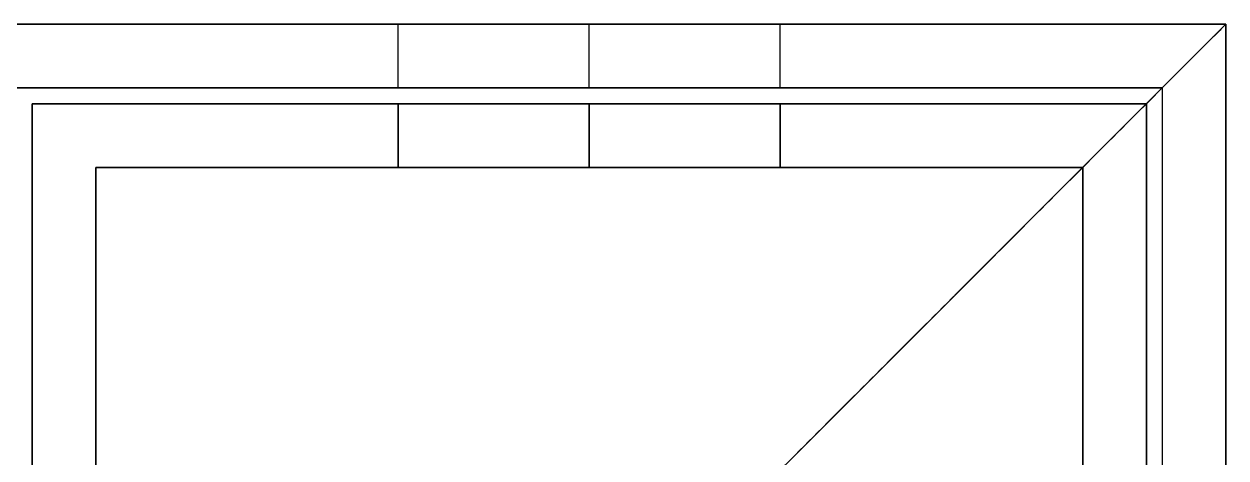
# Model space of a CAD drawing. Header units: millimetres. Extents: x -6529 to 809, y -8611 to 207.
# Drawn here: x 771.28 to 809.03, y -3708.83 to -3695.21 of the extents above; entities that cross this region are included whole.
import ezdxf

# ---------------------------------------------------------------- set-up
doc = ezdxf.new("R2010")
doc.units = ezdxf.units.MM
doc.header["$MEASUREMENT"] = 0
doc.layers.add('gaten$11mm', color=7, linetype='Continuous', true_color=0xff6a35)
doc.layers.add('staal', color=5, linetype='Continuous', true_color=0x0000ff)

msp = doc.modelspace()

# ---------------------------------------------------------------- linework, layer by layer
at = {"layer": 'gaten$11mm'}
msp.add_line((789.026, -3695.707, 58), (789.026, -3695.707, 40), dxfattribs=at)
at = {"layer": 'gaten$11mm', "extrusion": (0, 1, 0)}
for centre in [(-789.026, 95.5, -3695.207), (-789.026, 170.5, -3695.207)]:
    msp.add_circle(centre, 5.5, dxfattribs=at)
at = {"layer": 'staal'}
for p, q in [((809.026, -3695.207, 1276), (769.026, -3735.207, 1276)), ((783.026, -3697.207, 695.5), (783.026, -3695.207, 695.5)), ((783.026, -3697.207, 770.5), (783.026, -3695.207, 770.5)), ((783.026, -3697.207, 920.5), (783.026, -3695.207, 920.5)), ((783.026, -3697.207, 845.5), (783.026, -3695.207, 845.5)), ((783.026, -3697.207, 1070.5), (783.026, -3695.207, 1070.5)), ((783.026, -3697.207, 995.5), (783.026, -3695.207, 995.5)), ((783.026, -3697.207, 1220.5), (783.026, -3695.207, 1220.5)), ((783.026, -3697.207, 1145.5), (783.026, -3695.207, 1145.5)), ((783.026, -3697.207, 545.5), (783.026, -3695.207, 545.5)), ((783.026, -3697.207, 620.5), (783.026, -3695.207, 620.5)), ((783.026, -3697.207, 395.5), (783.026, -3695.207, 395.5)), ((783.026, -3697.207, 470.5), (783.026, -3695.207, 470.5)), ((783.026, -3697.207, 245.5), (783.026, -3695.207, 245.5)), ((783.026, -3697.207, 320.5), (783.026, -3695.207, 320.5)), ((783.026, -3697.207, 170.5), (783.026, -3695.207, 170.5)), ((783.026, -3697.207, 95.5), (783.026, -3695.207, 95.5)), ((789.026, -3697.207, 40), (789.026, -3695.207, 40)), ((789.026, -3697.207, 1276), (789.026, -3695.207, 1276)), ((789.026, -3697.207, 701.5), (789.026, -3695.207, 701.5)), ((789.026, -3697.207, 689.5), (789.026, -3695.207, 689.5)), ((789.026, -3697.207, 776.5), (789.026, -3695.207, 776.5)), ((789.026, -3697.207, 764.5), (789.026, -3695.207, 764.5)), ((789.026, -3697.207, 926.5), (789.026, -3695.207, 926.5)), ((789.026, -3697.207, 914.5), (789.026, -3695.207, 914.5)), ((789.026, -3697.207, 851.5), (789.026, -3695.207, 851.5)), ((789.026, -3697.207, 839.5), (789.026, -3695.207, 839.5)), ((789.026, -3697.207, 1076.5), (789.026, -3695.207, 1076.5)), ((789.026, -3697.207, 1064.5), (789.026, -3695.207, 1064.5)), ((789.026, -3697.207, 1001.5), (789.026, -3695.207, 1001.5)), ((789.026, -3697.207, 989.5), (789.026, -3695.207, 989.5)), ((789.026, -3697.207, 1226.5), (789.026, -3695.207, 1226.5)), ((789.026, -3697.207, 1214.5), (789.026, -3695.207, 1214.5)), ((789.026, -3697.207, 1151.5), (789.026, -3695.207, 1151.5)), ((789.026, -3697.207, 1139.5), (789.026, -3695.207, 1139.5)), ((789.026, -3697.207, 551.5), (789.026, -3695.207, 551.5)), ((789.026, -3697.207, 539.5), (789.026, -3695.207, 539.5)), ((789.026, -3697.207, 626.5), (789.026, -3695.207, 626.5)), ((789.026, -3697.207, 614.5), (789.026, -3695.207, 614.5)), ((789.026, -3697.207, 401.5), (789.026, -3695.207, 401.5)), ((789.026, -3697.207, 389.5), (789.026, -3695.207, 389.5)), ((789.026, -3697.207, 476.5), (789.026, -3695.207, 476.5)), ((789.026, -3697.207, 464.5), (789.026, -3695.207, 464.5)), ((789.026, -3697.207, 251.5), (789.026, -3695.207, 251.5)), ((789.026, -3697.207, 239.5), (789.026, -3695.207, 239.5)), ((789.026, -3697.207, 326.5), (789.026, -3695.207, 326.5)), ((789.026, -3697.207, 314.5), (789.026, -3695.207, 314.5)), ((789.026, -3697.207, 176.5), (789.026, -3695.207, 176.5)), ((789.026, -3697.207, 164.5), (789.026, -3695.207, 164.5)), ((789.026, -3697.207, 101.5), (789.026, -3695.207, 101.5)), ((789.026, -3697.207, 89.5), (789.026, -3695.207, 89.5)), ((795.026, -3697.207, 695.5), (795.026, -3695.207, 695.5)), ((795.026, -3697.207, 770.5), (795.026, -3695.207, 770.5)), ((795.026, -3697.207, 920.5), (795.026, -3695.207, 920.5)), ((795.026, -3697.207, 845.5), (795.026, -3695.207, 845.5)), ((795.026, -3697.207, 1070.5), (795.026, -3695.207, 1070.5)), ((795.026, -3697.207, 995.5), (795.026, -3695.207, 995.5)), ((795.026, -3697.207, 1220.5), (795.026, -3695.207, 1220.5)), ((795.026, -3697.207, 1145.5), (795.026, -3695.207, 1145.5)), ((795.026, -3697.207, 545.5), (795.026, -3695.207, 545.5)), ((795.026, -3697.207, 620.5), (795.026, -3695.207, 620.5)), ((795.026, -3697.207, 395.5), (795.026, -3695.207, 395.5)), ((795.026, -3697.207, 470.5), (795.026, -3695.207, 470.5)), ((795.026, -3697.207, 245.5), (795.026, -3695.207, 245.5)), ((795.026, -3697.207, 320.5), (795.026, -3695.207, 320.5)), ((795.026, -3697.207, 170.5), (795.026, -3695.207, 170.5)), ((795.026, -3697.207, 95.5), (795.026, -3695.207, 95.5)), ((807.026, -3697.207, 1301), (809.026, -3695.207, 1301)), ((783.026, -3699.707, 170.5), (783.026, -3697.707, 170.5)), ((783.026, -3699.707, 95.5), (783.026, -3697.707, 95.5)), ((783.026, -3697.707, 1220.5), (783.026, -3699.707, 1220.5)), ((783.026, -3697.707, 1145.5), (783.026, -3699.707, 1145.5)), ((783.026, -3697.707, 1371.5), (783.026, -3699.707, 1371.5)), ((783.026, -3697.707, 1446.5), (783.026, -3699.707, 1446.5)), ((789.026, -3699.707, 40), (789.026, -3697.707, 40)), ((789.026, -3699.707, 208), (789.026, -3697.707, 208)), ((789.026, -3699.707, 164.5), (789.026, -3697.707, 164.5)), ((789.026, -3699.707, 176.5), (789.026, -3697.707, 176.5)), ((789.026, -3699.707, 89.5), (789.026, -3697.707, 89.5)), ((789.026, -3699.707, 101.5), (789.026, -3697.707, 101.5)), ((789.026, -3699.707, 1276), (789.026, -3697.707, 1276)), ((789.026, -3699.707, 1108), (789.026, -3697.707, 1108)), ((789.026, -3697.707, 1214.5), (789.026, -3699.707, 1214.5)), ((789.026, -3697.707, 1226.5), (789.026, -3699.707, 1226.5)), ((789.026, -3697.707, 1139.5), (789.026, -3699.707, 1139.5)), ((789.026, -3697.707, 1151.5), (789.026, -3699.707, 1151.5)), ((789.026, -3699.707, 1316), (789.026, -3697.707, 1316)), ((789.026, -3699.707, 1484), (789.026, -3697.707, 1484)), ((789.026, -3697.707, 1377.5), (789.026, -3699.707, 1377.5)), ((789.026, -3697.707, 1365.5), (789.026, -3699.707, 1365.5)), ((789.026, -3697.707, 1452.5), (789.026, -3699.707, 1452.5)), ((789.026, -3697.707, 1440.5), (789.026, -3699.707, 1440.5)), ((795.026, -3699.707, 170.5), (795.026, -3697.707, 170.5)), ((795.026, -3699.707, 95.5), (795.026, -3697.707, 95.5)), ((795.026, -3697.707, 1220.5), (795.026, -3699.707, 1220.5)), ((795.026, -3697.707, 1145.5), (795.026, -3699.707, 1145.5)), ((795.026, -3697.707, 1371.5), (795.026, -3699.707, 1371.5)), ((795.026, -3697.707, 1446.5), (795.026, -3699.707, 1446.5))]:
    msp.add_line(p, q, dxfattribs=at)
msp.add_lwpolyline([(-506.974, -3695.207), (809.026, -3695.207), (809.026, -5011.207), (-506.974, -5011.207)], close=True, dxfattribs=at)
at = {"layer": 'staal', "extrusion": (0, 1, 0)}
for points in [[(-769.026, 0), (-809.026, 0), (-809.026, 40), (-769.026, 40)], [(-771.026, 2), (-807.026, 2), (-807.026, 38), (-771.026, 38)]]:
    msp.add_lwpolyline(points, close=True, dxfattribs=at)
at = {"layer": 'staal'}
for points in [[(809.026, -3695.207), (151.026, -3695.207), (-506.974, -3695.207)], [(809.026, -3695.207, 40), (151.026, -3695.207, 40), (-506.974, -3695.207, 40)], [(-506.974, -3695.207, 1276), (151.026, -3695.207, 1276), (809.026, -3695.207, 1276)], [(-506.974, -3695.207, 1316), (151.026, -3695.207, 1316), (809.026, -3695.207, 1316)], [(809.026, -3695.207, 20), (764.276, -3695.207, 20), (719.526, -3695.207, 20)], [(719.526, -3695.207, 1296), (764.276, -3695.207, 1296), (809.026, -3695.207, 1296)], [(809.026, -3695.207), (789.026, -3715.207), (769.026, -3735.207)], [(769.026, -3735.207, 40), (789.026, -3715.207, 40), (809.026, -3695.207, 40)], [(809.026, -3695.207), (789.026, -3715.207), (769.026, -3735.207)], [(769.026, -3735.207, 40), (789.026, -3715.207, 40), (809.026, -3695.207, 40)], [(809.026, -3695.207, 40), (789.026, -3695.207, 40), (769.026, -3695.207, 40)], [(809.026, -3695.207, 1276), (789.026, -3695.207, 1276), (769.026, -3695.207, 1276)], [(809.026, -3695.207, 658), (789.026, -3695.207, 658), (769.026, -3695.207, 658)], [(809.026, -3695.207, 1316), (789.026, -3715.207, 1316), (769.026, -3735.207, 1316)], [(809.026, -3695.207, 1276), (789.026, -3715.207, 1276), (769.026, -3735.207, 1276)], [(769.026, -3735.207, 1316), (789.026, -3715.207, 1316), (809.026, -3695.207, 1316)], [(789.026, -3695.207, 40), (789.026, -3695.207, 64.75), (789.026, -3695.207, 89.5)], [(789.026, -3695.207, 101.5), (789.026, -3695.207, 133), (789.026, -3695.207, 164.5)], [(789.026, -3695.207, 176.5), (789.026, -3695.207, 208), (789.026, -3695.207, 239.5)], [(789.026, -3695.207, 251.5), (789.026, -3695.207, 283), (789.026, -3695.207, 314.5)], [(789.026, -3695.207, 326.5), (789.026, -3695.207, 358), (789.026, -3695.207, 389.5)], [(789.026, -3695.207, 401.5), (789.026, -3695.207, 433), (789.026, -3695.207, 464.5)], [(789.026, -3695.207, 476.5), (789.026, -3695.207, 508), (789.026, -3695.207, 539.5)], [(789.026, -3695.207, 551.5), (789.026, -3695.207, 583), (789.026, -3695.207, 614.5)], [(789.026, -3695.207, 626.5), (789.026, -3695.207, 658), (789.026, -3695.207, 689.5)], [(789.026, -3695.207, 701.5), (789.026, -3695.207, 733), (789.026, -3695.207, 764.5)], [(789.026, -3695.207, 776.5), (789.026, -3695.207, 808), (789.026, -3695.207, 839.5)], [(789.026, -3695.207, 851.5), (789.026, -3695.207, 883), (789.026, -3695.207, 914.5)], [(789.026, -3695.207, 926.5), (789.026, -3695.207, 958), (789.026, -3695.207, 989.5)], [(789.026, -3695.207, 1001.5), (789.026, -3695.207, 1033), (789.026, -3695.207, 1064.5)], [(789.026, -3695.207, 1076.5), (789.026, -3695.207, 1108), (789.026, -3695.207, 1139.5)], [(789.026, -3695.207, 1151.5), (789.026, -3695.207, 1183), (789.026, -3695.207, 1214.5)], [(789.026, -3695.207, 1226.5), (789.026, -3695.207, 1251.25), (789.026, -3695.207, 1276)], [(809.026, -3695.207, 25), (808.026, -3696.207, 25), (807.026, -3697.207, 25)], [(809.026, -3695.207, 25), (808.026, -3696.207, 25), (807.026, -3697.207, 25)], [(809.026, -3695.207, 1301), (808.026, -3696.207, 1301), (807.026, -3697.207, 1301)], [(809.026, -3695.207), (809.026, -3695.207, 20), (809.026, -3695.207, 40)], [(809.026, -3695.207), (809.026, -4353.207), (809.026, -5011.207)], [(809.026, -3695.207, 40), (809.026, -4353.207, 40), (809.026, -5011.207, 40)], [(809.026, -3695.207), (809.026, -3695.207, 20), (809.026, -3695.207, 40)], [(809.026, -3695.207, 20), (809.026, -3739.957, 20), (809.026, -3784.707, 20)], [(809.026, -3735.207, 40), (809.026, -3715.207, 40), (809.026, -3695.207, 40)], [(809.026, -3695.207, 40), (809.026, -3695.207, 658), (809.026, -3695.207, 1276)], [(809.026, -3735.207, 1276), (809.026, -3715.207, 1276), (809.026, -3695.207, 1276)], [(809.026, -3735.207, 658), (809.026, -3715.207, 658), (809.026, -3695.207, 658)], [(809.026, -3695.207, 1276), (809.026, -3695.207, 1296), (809.026, -3695.207, 1316)], [(809.026, -3695.207, 1276), (809.026, -4353.207, 1276), (809.026, -5011.207, 1276)], [(809.026, -3695.207, 1316), (809.026, -4353.207, 1316), (809.026, -5011.207, 1316)], [(809.026, -3695.207, 1276), (809.026, -3695.207, 1296), (809.026, -3695.207, 1316)], [(809.026, -3695.207, 1296), (809.026, -3739.957, 1296), (809.026, -3784.707, 1296)], [(807.026, -3697.207, 38), (151.026, -3697.207, 38), (-504.974, -3697.207, 38)], [(807.026, -3697.207, 2), (151.026, -3697.207, 2), (-504.974, -3697.207, 2)], [(-504.974, -3697.207, 1314), (151.026, -3697.207, 1314), (807.026, -3697.207, 1314)], [(-504.974, -3697.207, 1278), (151.026, -3697.207, 1278), (807.026, -3697.207, 1278)], [(807.026, -3697.207, 20), (763.276, -3697.207, 20), (719.526, -3697.207, 20)], [(719.526, -3697.207, 1296), (763.276, -3697.207, 1296), (807.026, -3697.207, 1296)], [(807.026, -3697.207, 38), (789.026, -3715.207, 38), (771.026, -3733.207, 38)], [(771.026, -3733.207, 2), (789.026, -3715.207, 2), (807.026, -3697.207, 2)], [(807.026, -3697.207, 38), (789.026, -3715.207, 38), (771.026, -3733.207, 38)], [(771.026, -3733.207, 2), (789.026, -3715.207, 2), (807.026, -3697.207, 2)], [(771.026, -3697.207, 40), (789.026, -3697.207, 40), (807.026, -3697.207, 40)], [(771.026, -3697.207, 1276), (789.026, -3697.207, 1276), (807.026, -3697.207, 1276)], [(771.026, -3697.207, 658), (789.026, -3697.207, 658), (807.026, -3697.207, 658)], [(771.026, -3733.207, 1314), (789.026, -3715.207, 1314), (807.026, -3697.207, 1314)], [(807.026, -3697.207, 1278), (789.026, -3715.207, 1278), (771.026, -3733.207, 1278)], [(807.026, -3697.207, 1314), (789.026, -3715.207, 1314), (771.026, -3733.207, 1314)], [(771.026, -3733.207, 1278), (789.026, -3715.207, 1278), (807.026, -3697.207, 1278)], [(789.026, -3697.207, 40), (789.026, -3697.207, 64.75), (789.026, -3697.207, 89.5)], [(789.026, -3697.207, 101.5), (789.026, -3697.207, 133), (789.026, -3697.207, 164.5)], [(789.026, -3697.207, 176.5), (789.026, -3697.207, 208), (789.026, -3697.207, 239.5)], [(789.026, -3697.207, 251.5), (789.026, -3697.207, 283), (789.026, -3697.207, 314.5)], [(789.026, -3697.207, 326.5), (789.026, -3697.207, 358), (789.026, -3697.207, 389.5)], [(789.026, -3697.207, 401.5), (789.026, -3697.207, 433), (789.026, -3697.207, 464.5)], [(789.026, -3697.207, 476.5), (789.026, -3697.207, 508), (789.026, -3697.207, 539.5)], [(789.026, -3697.207, 551.5), (789.026, -3697.207, 583), (789.026, -3697.207, 614.5)], [(789.026, -3697.207, 626.5), (789.026, -3697.207, 658), (789.026, -3697.207, 689.5)], [(789.026, -3697.207, 701.5), (789.026, -3697.207, 733), (789.026, -3697.207, 764.5)], [(789.026, -3697.207, 776.5), (789.026, -3697.207, 808), (789.026, -3697.207, 839.5)], [(789.026, -3697.207, 851.5), (789.026, -3697.207, 883), (789.026, -3697.207, 914.5)], [(789.026, -3697.207, 926.5), (789.026, -3697.207, 958), (789.026, -3697.207, 989.5)], [(789.026, -3697.207, 1001.5), (789.026, -3697.207, 1033), (789.026, -3697.207, 1064.5)], [(789.026, -3697.207, 1076.5), (789.026, -3697.207, 1108), (789.026, -3697.207, 1139.5)], [(789.026, -3697.207, 1151.5), (789.026, -3697.207, 1183), (789.026, -3697.207, 1214.5)], [(789.026, -3697.207, 1226.5), (789.026, -3697.207, 1251.25), (789.026, -3697.207, 1276)], [(807.026, -3697.207, 2), (807.026, -3697.207, 20), (807.026, -3697.207, 38)], [(807.026, -3697.207, 2), (807.026, -3697.207, 20), (807.026, -3697.207, 38)], [(807.026, -3697.207, 38), (807.026, -4353.207, 38), (807.026, -5009.207, 38)], [(807.026, -3697.207, 2), (807.026, -4353.207, 2), (807.026, -5009.207, 2)], [(807.026, -3697.207, 20), (807.026, -3740.957, 20), (807.026, -3784.707, 20)], [(807.026, -3697.207, 40), (807.026, -3697.207, 658), (807.026, -3697.207, 1276)], [(807.026, -3697.207, 40), (807.026, -3715.207, 40), (807.026, -3733.207, 40)], [(807.026, -3697.207, 1276), (807.026, -3715.207, 1276), (807.026, -3733.207, 1276)], [(807.026, -3697.207, 658), (807.026, -3715.207, 658), (807.026, -3733.207, 658)], [(807.026, -3697.207, 1314), (807.026, -3697.207, 1296), (807.026, -3697.207, 1278)], [(807.026, -3697.207, 1278), (807.026, -3697.207, 1296), (807.026, -3697.207, 1314)], [(807.026, -3697.207, 1314), (807.026, -4353.207, 1314), (807.026, -5009.207, 1314)], [(807.026, -3697.207, 1278), (807.026, -4353.207, 1278), (807.026, -5009.207, 1278)], [(807.026, -3697.207, 1296), (807.026, -3740.957, 1296), (807.026, -3784.707, 1296)], [(806.526, -3697.707, 40), (789.026, -3697.707, 40), (771.526, -3697.707, 40)], [(771.526, -3697.707, 40), (771.526, -3697.707, 124), (771.526, -3697.707, 208)], [(806.526, -3697.707, 208), (789.026, -3697.707, 208), (771.526, -3697.707, 208)], [(771.526, -3697.707, 40), (771.526, -3715.207, 40), (771.526, -3732.707, 40)], [(771.526, -3697.707, 208), (771.526, -3715.207, 208), (771.526, -3732.707, 208)], [(806.526, -3697.707, 124), (789.026, -3697.707, 124), (771.526, -3697.707, 124)], [(771.526, -3697.707, 124), (771.526, -3715.207, 124), (771.526, -3732.707, 124)], [(771.526, -3732.707, 1276), (771.526, -3715.207, 1276), (771.526, -3697.707, 1276)], [(771.526, -3697.707, 1276), (771.526, -3697.707, 1192), (771.526, -3697.707, 1108)], [(771.526, -3732.707, 1108), (771.526, -3715.207, 1108), (771.526, -3697.707, 1108)], [(771.526, -3697.707, 1276), (789.026, -3697.707, 1276), (806.526, -3697.707, 1276)], [(771.526, -3697.707, 1108), (789.026, -3697.707, 1108), (806.526, -3697.707, 1108)], [(771.526, -3732.707, 1192), (771.526, -3715.207, 1192), (771.526, -3697.707, 1192)], [(771.526, -3697.707, 1192), (789.026, -3697.707, 1192), (806.526, -3697.707, 1192)], [(771.526, -3732.707, 1316), (771.526, -3715.207, 1316), (771.526, -3697.707, 1316)], [(771.526, -3697.707, 1316), (771.526, -3697.707, 1400), (771.526, -3697.707, 1484)], [(771.526, -3732.707, 1484), (771.526, -3715.207, 1484), (771.526, -3697.707, 1484)], [(771.526, -3697.707, 1316), (789.026, -3697.707, 1316), (806.526, -3697.707, 1316)], [(771.526, -3697.707, 1484), (789.026, -3697.707, 1484), (806.526, -3697.707, 1484)], [(771.526, -3732.707, 1400), (771.526, -3715.207, 1400), (771.526, -3697.707, 1400)], [(771.526, -3697.707, 1400), (789.026, -3697.707, 1400), (806.526, -3697.707, 1400)], [(789.026, -3697.707, 40), (789.026, -3697.707, 64.75), (789.026, -3697.707, 89.5)], [(789.026, -3697.707, 101.5), (789.026, -3697.707, 133), (789.026, -3697.707, 164.5)], [(789.026, -3697.707, 176.5), (789.026, -3697.707, 192.25), (789.026, -3697.707, 208)], [(789.026, -3697.707, 1276), (789.026, -3697.707, 1251.25), (789.026, -3697.707, 1226.5)], [(789.026, -3697.707, 1214.5), (789.026, -3697.707, 1183), (789.026, -3697.707, 1151.5)], [(789.026, -3697.707, 1139.5), (789.026, -3697.707, 1123.75), (789.026, -3697.707, 1108)], [(789.026, -3697.707, 1316), (789.026, -3697.707, 1340.75), (789.026, -3697.707, 1365.5)], [(789.026, -3697.707, 1377.5), (789.026, -3697.707, 1409), (789.026, -3697.707, 1440.5)], [(789.026, -3697.707, 1452.5), (789.026, -3697.707, 1468.25), (789.026, -3697.707, 1484)], [(806.526, -3732.707, 40), (806.526, -3715.207, 40), (806.526, -3697.707, 40)], [(806.526, -3697.707, 40), (806.526, -3697.707, 124), (806.526, -3697.707, 208)], [(806.526, -3732.707, 208), (806.526, -3715.207, 208), (806.526, -3697.707, 208)], [(806.526, -3732.707, 124), (806.526, -3715.207, 124), (806.526, -3697.707, 124)], [(806.526, -3697.707, 1276), (806.526, -3697.707, 1192), (806.526, -3697.707, 1108)], [(806.526, -3697.707, 1276), (806.526, -3715.207, 1276), (806.526, -3732.707, 1276)], [(806.526, -3697.707, 1108), (806.526, -3715.207, 1108), (806.526, -3732.707, 1108)], [(806.526, -3697.707, 1192), (806.526, -3715.207, 1192), (806.526, -3732.707, 1192)], [(806.526, -3697.707, 1316), (806.526, -3697.707, 1400), (806.526, -3697.707, 1484)], [(806.526, -3697.707, 1316), (806.526, -3715.207, 1316), (806.526, -3732.707, 1316)], [(806.526, -3697.707, 1484), (806.526, -3715.207, 1484), (806.526, -3732.707, 1484)], [(806.526, -3697.707, 1400), (806.526, -3715.207, 1400), (806.526, -3732.707, 1400)], [(773.526, -3730.707, 40), (773.526, -3715.207, 40), (773.526, -3699.707, 40)], [(773.526, -3699.707, 40), (773.526, -3699.707, 124), (773.526, -3699.707, 208)], [(773.526, -3730.707, 208), (773.526, -3715.207, 208), (773.526, -3699.707, 208)], [(773.526, -3699.707, 40), (789.026, -3699.707, 40), (804.526, -3699.707, 40)], [(773.526, -3699.707, 208), (789.026, -3699.707, 208), (804.526, -3699.707, 208)], [(773.526, -3730.707, 124), (773.526, -3715.207, 124), (773.526, -3699.707, 124)], [(773.526, -3699.707, 124), (789.026, -3699.707, 124), (804.526, -3699.707, 124)], [(804.526, -3699.707, 1276), (789.026, -3699.707, 1276), (773.526, -3699.707, 1276)], [(773.526, -3699.707, 1276), (773.526, -3699.707, 1192), (773.526, -3699.707, 1108)], [(804.526, -3699.707, 1108), (789.026, -3699.707, 1108), (773.526, -3699.707, 1108)], [(773.526, -3699.707, 1276), (773.526, -3715.207, 1276), (773.526, -3730.707, 1276)], [(773.526, -3699.707, 1108), (773.526, -3715.207, 1108), (773.526, -3730.707, 1108)], [(804.526, -3699.707, 1192), (789.026, -3699.707, 1192), (773.526, -3699.707, 1192)], [(773.526, -3699.707, 1192), (773.526, -3715.207, 1192), (773.526, -3730.707, 1192)], [(804.526, -3699.707, 1316), (789.026, -3699.707, 1316), (773.526, -3699.707, 1316)], [(773.526, -3699.707, 1316), (773.526, -3699.707, 1400), (773.526, -3699.707, 1484)], [(804.526, -3699.707, 1484), (789.026, -3699.707, 1484), (773.526, -3699.707, 1484)], [(773.526, -3699.707, 1316), (773.526, -3715.207, 1316), (773.526, -3730.707, 1316)], [(773.526, -3699.707, 1484), (773.526, -3715.207, 1484), (773.526, -3730.707, 1484)], [(804.526, -3699.707, 1400), (789.026, -3699.707, 1400), (773.526, -3699.707, 1400)], [(773.526, -3699.707, 1400), (773.526, -3715.207, 1400), (773.526, -3730.707, 1400)], [(789.026, -3699.707, 40), (789.026, -3699.707, 64.75), (789.026, -3699.707, 89.5)], [(789.026, -3699.707, 101.5), (789.026, -3699.707, 133), (789.026, -3699.707, 164.5)], [(789.026, -3699.707, 176.5), (789.026, -3699.707, 192.25), (789.026, -3699.707, 208)], [(789.026, -3699.707, 1276), (789.026, -3699.707, 1251.25), (789.026, -3699.707, 1226.5)], [(789.026, -3699.707, 1214.5), (789.026, -3699.707, 1183), (789.026, -3699.707, 1151.5)], [(789.026, -3699.707, 1139.5), (789.026, -3699.707, 1123.75), (789.026, -3699.707, 1108)], [(789.026, -3699.707, 1316), (789.026, -3699.707, 1340.75), (789.026, -3699.707, 1365.5)], [(789.026, -3699.707, 1377.5), (789.026, -3699.707, 1409), (789.026, -3699.707, 1440.5)], [(789.026, -3699.707, 1452.5), (789.026, -3699.707, 1468.25), (789.026, -3699.707, 1484)], [(804.526, -3699.707, 40), (804.526, -3699.707, 124), (804.526, -3699.707, 208)], [(804.526, -3699.707, 40), (804.526, -3715.207, 40), (804.526, -3730.707, 40)], [(804.526, -3699.707, 208), (804.526, -3715.207, 208), (804.526, -3730.707, 208)], [(804.526, -3699.707, 124), (804.526, -3715.207, 124), (804.526, -3730.707, 124)], [(804.526, -3730.707, 1276), (804.526, -3715.207, 1276), (804.526, -3699.707, 1276)], [(804.526, -3699.707, 1276), (804.526, -3699.707, 1192), (804.526, -3699.707, 1108)], [(804.526, -3730.707, 1108), (804.526, -3715.207, 1108), (804.526, -3699.707, 1108)], [(804.526, -3730.707, 1192), (804.526, -3715.207, 1192), (804.526, -3699.707, 1192)], [(804.526, -3730.707, 1316), (804.526, -3715.207, 1316), (804.526, -3699.707, 1316)], [(804.526, -3699.707, 1316), (804.526, -3699.707, 1400), (804.526, -3699.707, 1484)], [(804.526, -3730.707, 1484), (804.526, -3715.207, 1484), (804.526, -3699.707, 1484)], [(804.526, -3730.707, 1400), (804.526, -3715.207, 1400), (804.526, -3699.707, 1400)]]:
    msp.add_open_spline(points, degree=2, dxfattribs=at)
for points, weights, knots in [([(783.026, -3695.207, 695.5), (783.026, -3695.207, 689.5), (789.026, -3695.207, 689.5), (795.026, -3695.207, 689.5), (795.026, -3695.207, 695.5), (795.026, -3695.207, 701.5), (789.026, -3695.207, 701.5), (783.026, -3695.207, 701.5), (783.026, -3695.207, 695.5)], [1, 0.707106781187, 1, 0.707106781187, 1, 0.707106781187, 1, 0.707106781187, 1], [-31.415927, -31.415927, -31.415927, -23.561945, -23.561945, -15.707963, -15.707963, -7.853982, -7.853982, 0, 0, 0]), ([(783.026, -3695.207, 770.5), (783.026, -3695.207, 764.5), (789.026, -3695.207, 764.5), (795.026, -3695.207, 764.5), (795.026, -3695.207, 770.5), (795.026, -3695.207, 776.5), (789.026, -3695.207, 776.5), (783.026, -3695.207, 776.5), (783.026, -3695.207, 770.5)], [1, 0.707106781187, 1, 0.707106781187, 1, 0.707106781187, 1, 0.707106781187, 1], [-31.415927, -31.415927, -31.415927, -23.561945, -23.561945, -15.707963, -15.707963, -7.853982, -7.853982, 0, 0, 0]), ([(783.026, -3695.207, 920.5), (783.026, -3695.207, 914.5), (789.026, -3695.207, 914.5), (795.026, -3695.207, 914.5), (795.026, -3695.207, 920.5), (795.026, -3695.207, 926.5), (789.026, -3695.207, 926.5), (783.026, -3695.207, 926.5), (783.026, -3695.207, 920.5)], [1, 0.707106781187, 1, 0.707106781187, 1, 0.707106781187, 1, 0.707106781187, 1], [-31.415927, -31.415927, -31.415927, -23.561945, -23.561945, -15.707963, -15.707963, -7.853982, -7.853982, 0, 0, 0]), ([(783.026, -3695.207, 845.5), (783.026, -3695.207, 839.5), (789.026, -3695.207, 839.5), (795.026, -3695.207, 839.5), (795.026, -3695.207, 845.5), (795.026, -3695.207, 851.5), (789.026, -3695.207, 851.5), (783.026, -3695.207, 851.5), (783.026, -3695.207, 845.5)], [1, 0.707106781187, 1, 0.707106781187, 1, 0.707106781187, 1, 0.707106851018, 0.999999860338], [-31.415927, -31.415927, -31.415927, -23.561944, -23.561944, -15.707962, -15.707962, -7.85398, -7.85398, 0, 0, 0]), ([(783.026, -3695.207, 1070.5), (783.026, -3695.207, 1064.5), (789.026, -3695.207, 1064.5), (795.026, -3695.207, 1064.5), (795.026, -3695.207, 1070.5), (795.026, -3695.207, 1076.5), (789.026, -3695.207, 1076.5), (783.026, -3695.207, 1076.5), (783.026, -3695.207, 1070.5)], [1, 0.707106781187, 1, 0.707106781187, 1, 0.707106781187, 1, 0.707106781187, 1], [-31.415927, -31.415927, -31.415927, -23.561945, -23.561945, -15.707963, -15.707963, -7.853982, -7.853982, 0, 0, 0]), ([(783.026, -3695.207, 995.5), (783.026, -3695.207, 989.5), (789.026, -3695.207, 989.5), (795.026, -3695.207, 989.5), (795.026, -3695.207, 995.5), (795.026, -3695.207, 1001.5), (789.026, -3695.207, 1001.5), (783.026, -3695.207, 1001.5), (783.026, -3695.207, 995.5)], [1, 0.707106781187, 1, 0.707106781187, 1, 0.707106781187, 1, 0.707106851018, 0.999999860338], [-31.415927, -31.415927, -31.415927, -23.561944, -23.561944, -15.707962, -15.707962, -7.85398, -7.85398, 0, 0, 0]), ([(783.026, -3695.207, 1220.5), (783.026, -3695.207, 1214.5), (789.026, -3695.207, 1214.5), (795.026, -3695.207, 1214.5), (795.026, -3695.207, 1220.5), (795.026, -3695.207, 1226.5), (789.026, -3695.207, 1226.5), (783.026, -3695.207, 1226.5), (783.026, -3695.207, 1220.5)], [1, 0.707106781187, 1, 0.707106781187, 1, 0.707106781187, 1, 0.707106781187, 1], [-31.415927, -31.415927, -31.415927, -23.561945, -23.561945, -15.707963, -15.707963, -7.853982, -7.853982, 0, 0, 0]), ([(783.026, -3695.207, 1145.5), (783.026, -3695.207, 1139.5), (789.026, -3695.207, 1139.5), (795.026, -3695.207, 1139.5), (795.026, -3695.207, 1145.5), (795.026, -3695.207, 1151.5), (789.026, -3695.207, 1151.5), (783.026, -3695.207, 1151.5), (783.026, -3695.207, 1145.5)], [1, 0.707106781187, 1, 0.707106781187, 1, 0.707106781187, 1, 0.707106781187, 1], [-31.415927, -31.415927, -31.415927, -23.561945, -23.561945, -15.707963, -15.707963, -7.853982, -7.853982, 0, 0, 0]), ([(783.026, -3695.207, 545.5), (783.026, -3695.207, 539.5), (789.026, -3695.207, 539.5), (795.026, -3695.207, 539.5), (795.026, -3695.207, 545.5), (795.026, -3695.207, 551.5), (789.026, -3695.207, 551.5), (783.026, -3695.207, 551.5), (783.026, -3695.207, 545.5)], [1, 0.707106781187, 1, 0.707106781187, 1, 0.707106781187, 1, 0.707106781187, 1], [-31.415927, -31.415927, -31.415927, -23.561945, -23.561945, -15.707963, -15.707963, -7.853982, -7.853982, 0, 0, 0]), ([(783.026, -3695.207, 620.5), (783.026, -3695.207, 614.5), (789.026, -3695.207, 614.5), (795.026, -3695.207, 614.5), (795.026, -3695.207, 620.5), (795.026, -3695.207, 626.5), (789.026, -3695.207, 626.5), (783.026, -3695.207, 626.5), (783.026, -3695.207, 620.5)], [1, 0.707106781187, 1, 0.707106781187, 1, 0.707106781187, 1, 0.707106781187, 1], [-31.415927, -31.415927, -31.415927, -23.561945, -23.561945, -15.707963, -15.707963, -7.853982, -7.853982, 0, 0, 0]), ([(783.026, -3695.207, 395.5), (783.026, -3695.207, 389.5), (789.026, -3695.207, 389.5), (795.026, -3695.207, 389.5), (795.026, -3695.207, 395.5), (795.026, -3695.207, 401.5), (789.026, -3695.207, 401.5), (783.026, -3695.207, 401.5), (783.026, -3695.207, 395.5)], [1, 0.707106781187, 1, 0.707106781187, 1, 0.707106781187, 1, 0.707106781187, 1], [-31.415927, -31.415927, -31.415927, -23.561945, -23.561945, -15.707963, -15.707963, -7.853982, -7.853982, 0, 0, 0]), ([(783.026, -3695.207, 470.5), (783.026, -3695.207, 464.5), (789.026, -3695.207, 464.5), (795.026, -3695.207, 464.5), (795.026, -3695.207, 470.5), (795.026, -3695.207, 476.5), (789.026, -3695.207, 476.5), (783.026, -3695.207, 476.5), (783.026, -3695.207, 470.5)], [1, 0.707106781187, 1, 0.707106781187, 1, 0.707106781187, 1, 0.707106781187, 1], [-31.415927, -31.415927, -31.415927, -23.561945, -23.561945, -15.707963, -15.707963, -7.853982, -7.853982, 0, 0, 0]), ([(783.026, -3695.207, 245.5), (783.026, -3695.207, 239.5), (789.026, -3695.207, 239.5), (795.026, -3695.207, 239.5), (795.026, -3695.207, 245.5), (795.026, -3695.207, 251.5), (789.026, -3695.207, 251.5), (783.026, -3695.207, 251.5), (783.026, -3695.207, 245.5)], [1, 0.707106781187, 1, 0.707106781187, 1, 0.707106781187, 1, 0.707106781187, 1], [-31.415927, -31.415927, -31.415927, -23.561945, -23.561945, -15.707963, -15.707963, -7.853982, -7.853982, 0, 0, 0]), ([(783.026, -3695.207, 320.5), (783.026, -3695.207, 314.5), (789.026, -3695.207, 314.5), (795.026, -3695.207, 314.5), (795.026, -3695.207, 320.5), (795.026, -3695.207, 326.5), (789.026, -3695.207, 326.5), (783.026, -3695.207, 326.5), (783.026, -3695.207, 320.5)], [1, 0.707106781187, 1, 0.707106781187, 1, 0.707106781187, 1, 0.707106781187, 1], [-31.415927, -31.415927, -31.415927, -23.561945, -23.561945, -15.707963, -15.707963, -7.853982, -7.853982, 0, 0, 0]), ([(783.026, -3695.207, 170.5), (783.026, -3695.207, 164.5), (789.026, -3695.207, 164.5), (795.026, -3695.207, 164.5), (795.026, -3695.207, 170.5), (795.026, -3695.207, 176.5), (789.026, -3695.207, 176.5), (783.026, -3695.207, 176.5), (783.026, -3695.207, 170.5)], [1, 0.707106781187, 1, 0.707106781187, 1, 0.707106781187, 1, 0.707106781187, 1], [-31.415927, -31.415927, -31.415927, -23.561945, -23.561945, -15.707963, -15.707963, -7.853982, -7.853982, 0, 0, 0]), ([(783.026, -3695.207, 95.5), (783.026, -3695.207, 89.5), (789.026, -3695.207, 89.5), (795.026, -3695.207, 89.5), (795.026, -3695.207, 95.5), (795.026, -3695.207, 101.5), (789.026, -3695.207, 101.5), (783.026, -3695.207, 101.5), (783.026, -3695.207, 95.5)], [1, 0.707106781187, 1, 0.707106781187, 1, 0.707106781187, 1, 0.707106781187, 1], [-31.415927, -31.415927, -31.415927, -23.561945, -23.561945, -15.707963, -15.707963, -7.853982, -7.853982, 0, 0, 0]), ([(783.026, -3697.207, 695.5), (783.026, -3697.207, 701.5), (789.026, -3697.207, 701.5), (795.026, -3697.207, 701.5), (795.026, -3697.207, 695.5), (795.026, -3697.207, 689.5), (789.026, -3697.207, 689.5), (783.026, -3697.207, 689.5), (783.026, -3697.207, 695.5)], [1, 0.707106781187, 1, 0.707106781187, 1, 0.707106781187, 1, 0.707106781187, 1], [0, 0, 0, 7.853982, 7.853982, 15.707963, 15.707963, 23.561945, 23.561945, 31.415927, 31.415927, 31.415927]), ([(783.026, -3697.207, 770.5), (783.026, -3697.207, 776.5), (789.026, -3697.207, 776.5), (795.026, -3697.207, 776.5), (795.026, -3697.207, 770.5), (795.026, -3697.207, 764.5), (789.026, -3697.207, 764.5), (783.026, -3697.207, 764.5), (783.026, -3697.207, 770.5)], [0.999999860338, 0.707106851018, 1, 0.707106781187, 1, 0.707106781187, 1, 0.707106851018, 0.999999860338], [0, 0, 0, 7.853981, 7.853981, 15.707963, 15.707963, 23.561946, 23.561946, 31.415927, 31.415927, 31.415927]), ([(783.026, -3697.207, 920.5), (783.026, -3697.207, 926.5), (789.026, -3697.207, 926.5), (795.026, -3697.207, 926.5), (795.026, -3697.207, 920.5), (795.026, -3697.207, 914.5), (789.026, -3697.207, 914.5), (783.026, -3697.207, 914.5), (783.026, -3697.207, 920.5)], [1, 0.707106781187, 1, 0.707106781187, 1, 0.707106781187, 1, 0.707106781187, 1], [0, 0, 0, 7.853982, 7.853982, 15.707963, 15.707963, 23.561945, 23.561945, 31.415927, 31.415927, 31.415927]), ([(783.026, -3697.207, 845.5), (783.026, -3697.207, 851.5), (789.026, -3697.207, 851.5), (795.026, -3697.207, 851.5), (795.026, -3697.207, 845.5), (795.026, -3697.207, 839.5), (789.026, -3697.207, 839.5), (783.026, -3697.207, 839.5), (783.026, -3697.207, 845.5)], [1, 0.707106781187, 1, 0.707106781187, 1, 0.707106781187, 1, 0.707106781187, 1], [0, 0, 0, 7.853982, 7.853982, 15.707963, 15.707963, 23.561945, 23.561945, 31.415927, 31.415927, 31.415927]), ([(783.026, -3697.207, 1070.5), (783.026, -3697.207, 1076.5), (789.026, -3697.207, 1076.5), (795.026, -3697.207, 1076.5), (795.026, -3697.207, 1070.5), (795.026, -3697.207, 1064.5), (789.026, -3697.207, 1064.5), (783.026, -3697.207, 1064.5), (783.026, -3697.207, 1070.5)], [0.999999860338, 0.707106851018, 1, 0.707106781187, 1, 0.707106781187, 1, 0.707106851018, 0.999999860338], [0, 0, 0, 7.853981, 7.853981, 15.707963, 15.707963, 23.561946, 23.561946, 31.415927, 31.415927, 31.415927]), ([(783.026, -3697.207, 995.5), (783.026, -3697.207, 1001.5), (789.026, -3697.207, 1001.5), (795.026, -3697.207, 1001.5), (795.026, -3697.207, 995.5), (795.026, -3697.207, 989.5), (789.026, -3697.207, 989.5), (783.026, -3697.207, 989.5), (783.026, -3697.207, 995.5)], [0.999999860338, 0.707106851018, 1, 0.707106781187, 1, 0.707106781187, 1, 0.707106851018, 0.999999860338], [0, 0, 0, 7.853981, 7.853981, 15.707963, 15.707963, 23.561946, 23.561946, 31.415927, 31.415927, 31.415927]), ([(783.026, -3697.207, 1220.5), (783.026, -3697.207, 1226.5), (789.026, -3697.207, 1226.5), (795.026, -3697.207, 1226.5), (795.026, -3697.207, 1220.5), (795.026, -3697.207, 1214.5), (789.026, -3697.207, 1214.5), (783.026, -3697.207, 1214.5), (783.026, -3697.207, 1220.5)], [0.999999860338, 0.707106851018, 1, 0.707106781187, 1, 0.707106781187, 1, 0.707106851018, 0.999999860338], [0, 0, 0, 7.853981, 7.853981, 15.707963, 15.707963, 23.561946, 23.561946, 31.415927, 31.415927, 31.415927]), ([(783.026, -3697.207, 1145.5), (783.026, -3697.207, 1151.5), (789.026, -3697.207, 1151.5), (795.026, -3697.207, 1151.5), (795.026, -3697.207, 1145.5), (795.026, -3697.207, 1139.5), (789.026, -3697.207, 1139.5), (783.026, -3697.207, 1139.5), (783.026, -3697.207, 1145.5)], [1, 0.707106781187, 1, 0.707106781187, 1, 0.707106781187, 1, 0.707106781187, 1], [0, 0, 0, 7.853982, 7.853982, 15.707963, 15.707963, 23.561945, 23.561945, 31.415927, 31.415927, 31.415927]), ([(783.026, -3697.207, 545.5), (783.026, -3697.207, 551.5), (789.026, -3697.207, 551.5), (795.026, -3697.207, 551.5), (795.026, -3697.207, 545.5), (795.026, -3697.207, 539.5), (789.026, -3697.207, 539.5), (783.026, -3697.207, 539.5), (783.026, -3697.207, 545.5)], [1, 0.707106781187, 1, 0.707106781187, 1, 0.707106781187, 1, 0.707106781187, 1], [0, 0, 0, 7.853982, 7.853982, 15.707963, 15.707963, 23.561945, 23.561945, 31.415927, 31.415927, 31.415927]), ([(783.026, -3697.207, 620.5), (783.026, -3697.207, 626.5), (789.026, -3697.207, 626.5), (795.026, -3697.207, 626.5), (795.026, -3697.207, 620.5), (795.026, -3697.207, 614.5), (789.026, -3697.207, 614.5), (783.026, -3697.207, 614.5), (783.026, -3697.207, 620.5)], [1, 0.707106781187, 1, 0.707106781187, 1, 0.707106781187, 1, 0.707106781187, 1], [0, 0, 0, 7.853982, 7.853982, 15.707963, 15.707963, 23.561945, 23.561945, 31.415927, 31.415927, 31.415927]), ([(783.026, -3697.207, 395.5), (783.026, -3697.207, 401.5), (789.026, -3697.207, 401.5), (795.026, -3697.207, 401.5), (795.026, -3697.207, 395.5), (795.026, -3697.207, 389.5), (789.026, -3697.207, 389.5), (783.026, -3697.207, 389.5), (783.026, -3697.207, 395.5)], [1, 0.707106781187, 1, 0.707106781187, 1, 0.707106781187, 1, 0.707106781187, 1], [0, 0, 0, 7.853982, 7.853982, 15.707963, 15.707963, 23.561945, 23.561945, 31.415927, 31.415927, 31.415927]), ([(783.026, -3697.207, 470.5), (783.026, -3697.207, 476.5), (789.026, -3697.207, 476.5), (795.026, -3697.207, 476.5), (795.026, -3697.207, 470.5), (795.026, -3697.207, 464.5), (789.026, -3697.207, 464.5), (783.026, -3697.207, 464.5), (783.026, -3697.207, 470.5)], [1, 0.707106781187, 1, 0.707106781187, 1, 0.707106781187, 1, 0.707106781187, 1], [0, 0, 0, 7.853982, 7.853982, 15.707963, 15.707963, 23.561945, 23.561945, 31.415927, 31.415927, 31.415927]), ([(783.026, -3697.207, 245.5), (783.026, -3697.207, 251.5), (789.026, -3697.207, 251.5), (795.026, -3697.207, 251.5), (795.026, -3697.207, 245.5), (795.026, -3697.207, 239.5), (789.026, -3697.207, 239.5), (783.026, -3697.207, 239.5), (783.026, -3697.207, 245.5)], [1, 0.707106781187, 1, 0.707106781187, 1, 0.707106781187, 1, 0.707106781187, 1], [0, 0, 0, 7.853982, 7.853982, 15.707963, 15.707963, 23.561945, 23.561945, 31.415927, 31.415927, 31.415927]), ([(783.026, -3697.207, 320.5), (783.026, -3697.207, 326.5), (789.026, -3697.207, 326.5), (795.026, -3697.207, 326.5), (795.026, -3697.207, 320.5), (795.026, -3697.207, 314.5), (789.026, -3697.207, 314.5), (783.026, -3697.207, 314.5), (783.026, -3697.207, 320.5)], [1, 0.707106781187, 1, 0.707106781187, 1, 0.707106781187, 1, 0.707106781187, 1], [0, 0, 0, 7.853982, 7.853982, 15.707963, 15.707963, 23.561945, 23.561945, 31.415927, 31.415927, 31.415927]), ([(783.026, -3697.207, 170.5), (783.026, -3697.207, 176.5), (789.026, -3697.207, 176.5), (795.026, -3697.207, 176.5), (795.026, -3697.207, 170.5), (795.026, -3697.207, 164.5), (789.026, -3697.207, 164.5), (783.026, -3697.207, 164.5), (783.026, -3697.207, 170.5)], [1, 0.707106781187, 1, 0.707106781187, 1, 0.707106781187, 1, 0.707106781187, 1], [0, 0, 0, 7.853982, 7.853982, 15.707963, 15.707963, 23.561945, 23.561945, 31.415927, 31.415927, 31.415927]), ([(783.026, -3697.207, 95.5), (783.026, -3697.207, 101.5), (789.026, -3697.207, 101.5), (795.026, -3697.207, 101.5), (795.026, -3697.207, 95.5), (795.026, -3697.207, 89.5), (789.026, -3697.207, 89.5), (783.026, -3697.207, 89.5), (783.026, -3697.207, 95.5)], [1, 0.707106781187, 1, 0.707106781187, 1, 0.707106781187, 1, 0.707106781187, 1], [0, 0, 0, 7.853982, 7.853982, 15.707963, 15.707963, 23.561945, 23.561945, 31.415927, 31.415927, 31.415927]), ([(795.026, -3697.707, 170.5), (795.026, -3697.707, 176.5), (789.026, -3697.707, 176.5), (783.026, -3697.707, 176.5), (783.026, -3697.707, 170.5), (783.026, -3697.707, 164.5), (789.026, -3697.707, 164.5), (795.026, -3697.707, 164.5), (795.026, -3697.707, 170.5)], [1, 0.707106781187, 1, 0.707106781187, 1, 0.707106781187, 1, 0.707106781187, 1], [0, 0, 0, 7.853982, 7.853982, 15.707963, 15.707963, 23.561945, 23.561945, 31.415927, 31.415927, 31.415927]), ([(795.026, -3697.707, 95.5), (795.026, -3697.707, 101.5), (789.026, -3697.707, 101.5), (783.026, -3697.707, 101.5), (783.026, -3697.707, 95.5), (783.026, -3697.707, 89.5), (789.026, -3697.707, 89.5), (795.026, -3697.707, 89.5), (795.026, -3697.707, 95.5)], [1, 0.707106781187, 1, 0.707106781187, 1, 0.707106781187, 1, 0.707106781187, 1], [0, 0, 0, 7.853982, 7.853982, 15.707963, 15.707963, 23.561945, 23.561945, 31.415927, 31.415927, 31.415927]), ([(783.026, -3697.707, 1220.5), (783.026, -3697.707, 1214.5), (789.026, -3697.707, 1214.5), (795.026, -3697.707, 1214.5), (795.026, -3697.707, 1220.5), (795.026, -3697.707, 1226.5), (789.026, -3697.707, 1226.5), (783.026, -3697.707, 1226.5), (783.026, -3697.707, 1220.5)], [1, 0.707106781187, 1, 0.707106781187, 1, 0.707106781187, 1, 0.707106781187, 1], [0, 0, 0, 7.853982, 7.853982, 15.707963, 15.707963, 23.561945, 23.561945, 31.415927, 31.415927, 31.415927]), ([(783.026, -3697.707, 1145.5), (783.026, -3697.707, 1139.5), (789.026, -3697.707, 1139.5), (795.026, -3697.707, 1139.5), (795.026, -3697.707, 1145.5), (795.026, -3697.707, 1151.5), (789.026, -3697.707, 1151.5), (783.026, -3697.707, 1151.5), (783.026, -3697.707, 1145.5)], [1, 0.707106781187, 1, 0.707106781187, 1, 0.707106781187, 1, 0.707106781187, 1], [0, 0, 0, 7.853982, 7.853982, 15.707963, 15.707963, 23.561945, 23.561945, 31.415927, 31.415927, 31.415927]), ([(783.026, -3697.707, 1371.5), (783.026, -3697.707, 1377.5), (789.026, -3697.707, 1377.5), (795.026, -3697.707, 1377.5), (795.026, -3697.707, 1371.5), (795.026, -3697.707, 1365.5), (789.026, -3697.707, 1365.5), (783.026, -3697.707, 1365.5), (783.026, -3697.707, 1371.5)], [1, 0.707106781187, 1, 0.707106781187, 1, 0.707106781187, 1, 0.707106781187, 1], [0, 0, 0, 7.853982, 7.853982, 15.707963, 15.707963, 23.561945, 23.561945, 31.415927, 31.415927, 31.415927]), ([(783.026, -3697.707, 1446.5), (783.026, -3697.707, 1452.5), (789.026, -3697.707, 1452.5), (795.026, -3697.707, 1452.5), (795.026, -3697.707, 1446.5), (795.026, -3697.707, 1440.5), (789.026, -3697.707, 1440.5), (783.026, -3697.707, 1440.5), (783.026, -3697.707, 1446.5)], [1, 0.707106781187, 1, 0.707106781187, 1, 0.707106781187, 1, 0.707106781187, 1], [0, 0, 0, 7.853982, 7.853982, 15.707963, 15.707963, 23.561945, 23.561945, 31.415927, 31.415927, 31.415927]), ([(795.026, -3699.707, 170.5), (795.026, -3699.707, 164.5), (789.026, -3699.707, 164.5), (783.026, -3699.707, 164.5), (783.026, -3699.707, 170.5), (783.026, -3699.707, 176.5), (789.026, -3699.707, 176.5), (795.026, -3699.707, 176.5), (795.026, -3699.707, 170.5)], [1, 0.707106781187, 1, 0.707106781187, 1, 0.707106781187, 1, 0.707106781187, 1], [-31.415927, -31.415927, -31.415927, -23.561945, -23.561945, -15.707963, -15.707963, -7.853982, -7.853982, 0, 0, 0]), ([(795.026, -3699.707, 95.5), (795.026, -3699.707, 89.5), (789.026, -3699.707, 89.5), (783.026, -3699.707, 89.5), (783.026, -3699.707, 95.5), (783.026, -3699.707, 101.5), (789.026, -3699.707, 101.5), (795.026, -3699.707, 101.5), (795.026, -3699.707, 95.5)], [1, 0.707106781187, 1, 0.707106781187, 1, 0.707106781187, 1, 0.707106781187, 1], [-31.415927, -31.415927, -31.415927, -23.561945, -23.561945, -15.707963, -15.707963, -7.853982, -7.853982, 0, 0, 0]), ([(783.026, -3699.707, 1220.5), (783.026, -3699.707, 1226.5), (789.026, -3699.707, 1226.5), (795.026, -3699.707, 1226.5), (795.026, -3699.707, 1220.5), (795.026, -3699.707, 1214.5), (789.026, -3699.707, 1214.5), (783.026, -3699.707, 1214.5), (783.026, -3699.707, 1220.5)], [1, 0.707106781187, 1, 0.707106781187, 1, 0.707106781187, 1, 0.707106781187, 1], [-31.415927, -31.415927, -31.415927, -23.561945, -23.561945, -15.707963, -15.707963, -7.853982, -7.853982, 0, 0, 0]), ([(783.026, -3699.707, 1145.5), (783.026, -3699.707, 1151.5), (789.026, -3699.707, 1151.5), (795.026, -3699.707, 1151.5), (795.026, -3699.707, 1145.5), (795.026, -3699.707, 1139.5), (789.026, -3699.707, 1139.5), (783.026, -3699.707, 1139.5), (783.026, -3699.707, 1145.5)], [1, 0.707106781187, 1, 0.707106781187, 1, 0.707106781187, 1, 0.707106781187, 1], [-31.415927, -31.415927, -31.415927, -23.561945, -23.561945, -15.707963, -15.707963, -7.853982, -7.853982, 0, 0, 0]), ([(783.026, -3699.707, 1371.5), (783.026, -3699.707, 1365.5), (789.026, -3699.707, 1365.5), (795.026, -3699.707, 1365.5), (795.026, -3699.707, 1371.5), (795.026, -3699.707, 1377.5), (789.026, -3699.707, 1377.5), (783.026, -3699.707, 1377.5), (783.026, -3699.707, 1371.5)], [1, 0.707106781187, 1, 0.707106781187, 1, 0.707106781187, 1, 0.707106781187, 1], [-31.415927, -31.415927, -31.415927, -23.561945, -23.561945, -15.707963, -15.707963, -7.853982, -7.853982, 0, 0, 0]), ([(783.026, -3699.707, 1446.5), (783.026, -3699.707, 1440.5), (789.026, -3699.707, 1440.5), (795.026, -3699.707, 1440.5), (795.026, -3699.707, 1446.5), (795.026, -3699.707, 1452.5), (789.026, -3699.707, 1452.5), (783.026, -3699.707, 1452.5), (783.026, -3699.707, 1446.5)], [1, 0.707106781187, 1, 0.707106781187, 1, 0.707106781187, 1, 0.707106781187, 1], [-31.415927, -31.415927, -31.415927, -23.561945, -23.561945, -15.707963, -15.707963, -7.853982, -7.853982, 0, 0, 0])]:
    msp.add_rational_spline(points, weights, degree=2, knots=knots, dxfattribs=at)

doc.saveas('drawing.dxf')
